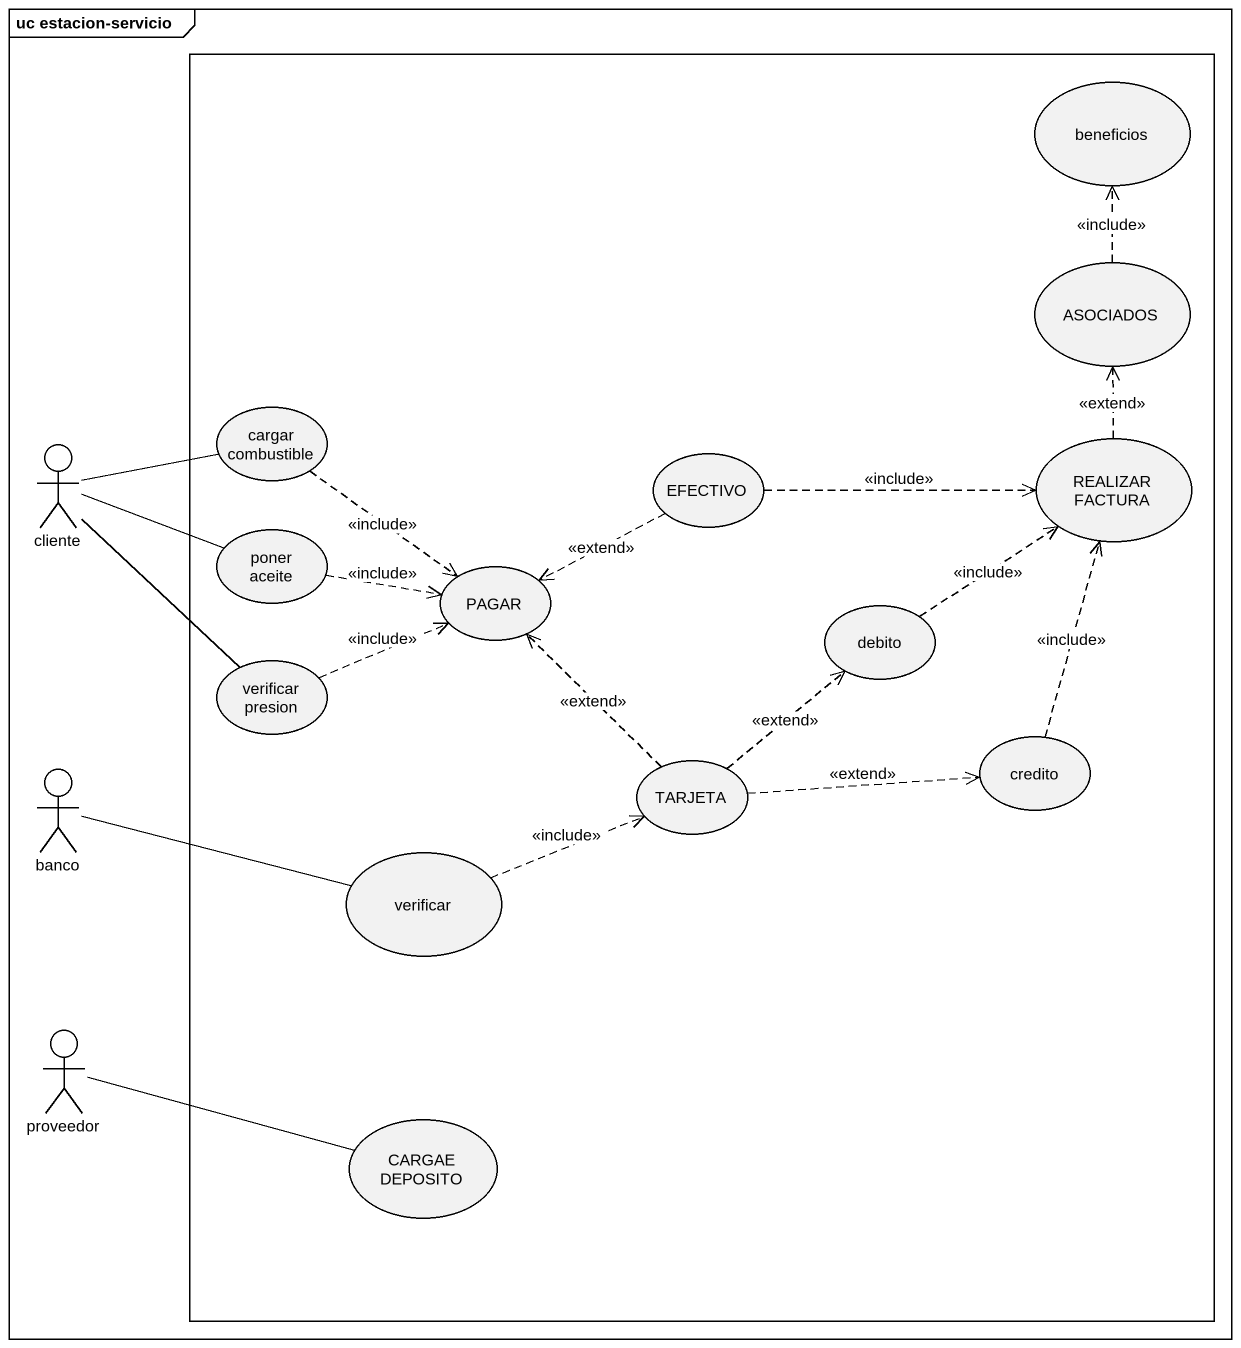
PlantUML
@startuml
mainframe uc estacion-servicio
rectangle " " as rectangle1 {
  usecase beneficios
  usecase ASOCIADOS
  usecase "cargar combustible" as cargar_combustible
  usecase EFECTIVO
  usecase "REALIZAR FACTURA" as REALIZAR_FACTURA
  usecase "poner aceite" as poner_aceite
  usecase PAGAR
  usecase debito
  usecase "verificar presion" as verificar_presion
  usecase credito
  usecase TARJETA
  usecase verificar
  usecase "CARGAE DEPOSITO" as CARGAE_DEPOSITO
}
actor cliente
actor banco
actor proveedor
ASOCIADOS .up.> beneficios : <<include>>
cargar_combustible ..> PAGAR : <<include>>
cliente -right- cargar_combustible
cliente -right- poner_aceite
cliente -- verificar_presion
EFECTIVO .right.> REALIZAR_FACTURA : <<include>>
EFECTIVO .left.> PAGAR : <<extend>>
REALIZAR_FACTURA .up.> ASOCIADOS : <<extend>>
poner_aceite .right.> PAGAR : <<include>>
debito .up.> REALIZAR_FACTURA : <<include>>
verificar_presion .right.> PAGAR : <<include>>
credito .up.> REALIZAR_FACTURA : <<include>>
banco -right- verificar
TARJETA .up.> PAGAR : <<extend>>
TARJETA .up.> debito : <<extend>>
TARJETA .right.> credito : <<extend>>
verificar .right.> TARJETA : <<include>>
proveedor -right- CARGAE_DEPOSITO
@enduml
